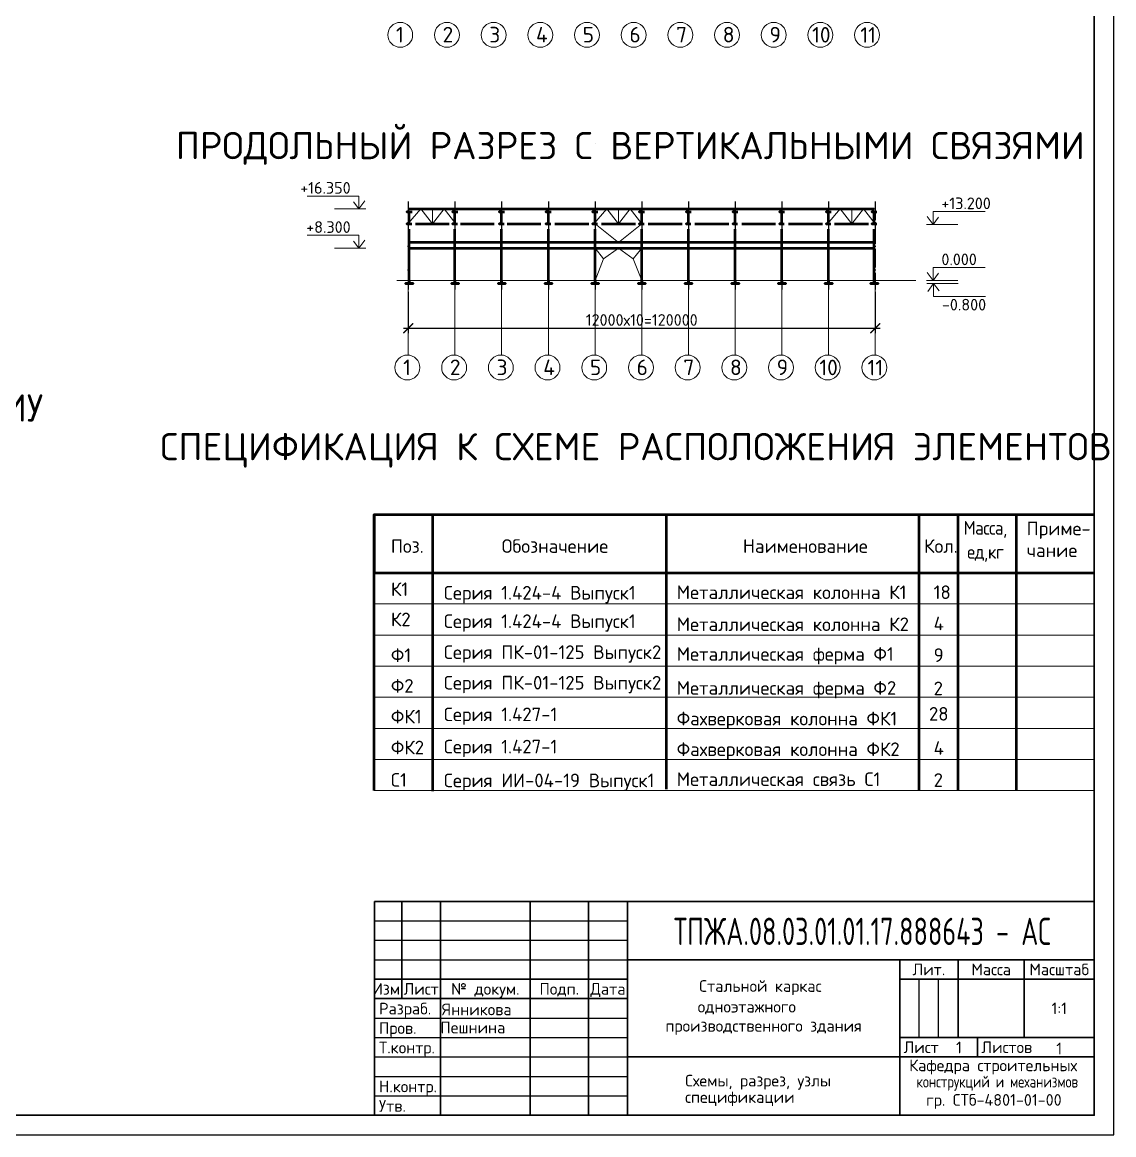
# Model space of a CAD drawing. Header units: millimetres. Extents: x -258606 to -95372, y 16759 to 83244.
# Drawn here: x -125438.9 to -125158.4, y 41751.8 to 42037.8 of the extents above; entities that cross this region are included whole.
import ezdxf
from ezdxf.enums import TextEntityAlignment as Align

# ---------------------------------------------------------------- set-up
doc = ezdxf.new("R2010")
doc.units = ezdxf.units.MM
doc.header["$LTSCALE"] = 0.5
doc.linetypes.add('ACAD_ISO04W100', pattern=[30, 24, -3, 0, -3])
for name, color, linetype, lineweight in [('0.25-STAMP', 10, 'Continuous', 25), ('0.25-TEXT', 10, 'Continuous', 25), ('0.3-STAMP', 7, 'Continuous', 30), ('ТОЛСТЫЕ', 1, 'Continuous', 50), ('ТОНКИЕе', 7, 'Continuous', 5)]:
    doc.layers.add(name, color=color, linetype=linetype, lineweight=lineweight)
doc.layers.add('оси', color=7, linetype='ACAD_ISO04W100')
doc.layers.add('размеры', color=7, linetype='Continuous')
doc.styles.add('Наклонный', font='isocpeur.ttf', dxfattribs={"height": 3.5})
doc.styles.add('Наклонный 5', font='isocpeur.ttf', dxfattribs={"oblique": 15, "height": 7})
doc.styles.add('Наклонный узкий', font='isocpeur.ttf', dxfattribs={"width": 0.8, "oblique": 15})
doc.styles.add('прямой 7', font='isocpeur.ttf', dxfattribs={"width": 0.7, "height": 7})
doc.styles.add('Текст 3', font='isocpeur.ttf', dxfattribs={"height": 3})
doc.dimstyles.new('СТРОИТЕЛЬНЫЙ', dxfattribs={"dimtxt": 3.5, "dimasz": 2.5, "dimexe": 1.25, "dimexo": 0.625, "dimtad": 1, "dimdec": 0, "dimlfac": 100, "dimdsep": 46, "dimtxsty": 'Наклонный', "dimblk1": 'ARCHTICK', "dimblk2": 'ARCHTICK', "dimsah": 1, "dimcen": 0, "dimdle": 1.25, "dimadec": 0, "dimazin": 0, "dimtfac": 0.75, "dimtdec": 0, "dimtmove": 0, "dimatfit": 3, "dimldrblk": 'ARCHTICK', "dimfxl": 1, "dimtolj": 1, "dimtzin": 0, "dimarcsym": 0})

# ---------------------------------------------------------------- blocks, each defined once
blk = doc.blocks.new('_ArchTick')
at = {"color": 0, "linetype": 'ByBlock', "const_width": 0.15}
blk.add_lwpolyline([(-0.5, -0.5), (0.5, 0.5)], dxfattribs=at)
blk = doc.blocks.new('*D674')
at = {"layer": 'Defpoints', "color": 0, "transparency": 16777216}
for p in [(-125339.67, 41969.17), (-125219.67, 41969.17), (-125219.67, 41959.18)]:
    blk.add_point(p, dxfattribs=at)
at = {"layer": 'размеры', "color": 0, "lineweight": -2, "transparency": 16777216}
for p, q in [((-125339.67, 41968.54), (-125339.67, 41957.93)), ((-125219.67, 41968.54), (-125219.67, 41957.93)), ((-125340.92, 41959.18), (-125218.42, 41959.18))]:
    blk.add_line(p, q, dxfattribs=at)
at = {"layer": 'размеры', "color": 0, "lineweight": -2, "transparency": 16777216, "xscale": 2.5, "yscale": 2.5, "zscale": 2.5, "rotation": 180}
blk.add_blockref('_ArchTick', (-125339.67, 41959.18), dxfattribs=at)
at = {"layer": 'размеры', "color": 0, "lineweight": -2, "transparency": 16777216, "xscale": 2.5, "yscale": 2.5, "zscale": 2.5}
blk.add_blockref('_ArchTick', (-125219.67, 41959.18), dxfattribs=at)
at = {"layer": 'размеры', "color": 0, "lineweight": 0, "transparency": 16777216, "insert": (-125279.67, 41961.3), "char_height": 3, "attachment_point": 5, "style": 'Наклонный'}
blk.add_mtext('\\A1;12000х10=120000', dxfattribs=at)

msp = doc.modelspace()

# ---------------------------------------------------------------- linework, layer by layer
at = {"layer": '0.25-STAMP', "color": 0}
for p, q in [((-125348.35286, 41806.83862), (-125283.35286, 41806.83862)), ((-125348.35286, 41801.83862), (-125283.35286, 41801.83862)), ((-125348.35286, 41796.83862), (-125283.35286, 41796.83862)), ((-125208.35286, 41776.83862), (-125208.35286, 41791.83862)), ((-125203.35286, 41776.83862), (-125203.35286, 41791.83862)), ((-125348.35286, 41781.83862), (-125283.35286, 41781.83862)), ((-125348.35286, 41776.83862), (-125283.35286, 41776.83862)), ((-125348.35286, 41771.83862), (-125283.35286, 41771.83862)), ((-125348.35286, 41766.83862), (-125283.35286, 41766.83862)), ((-125348.35286, 41761.83862), (-125283.35286, 41761.83862))]:
    msp.add_line(p, q, dxfattribs=at)
msp.add_lwpolyline([(-125999.35286, 41751.8386), (-125158.35286, 41751.8386), (-125158.35286, 42345.8386), (-125999.35286, 42345.8386), (-125999.35286, 41751.8386)], dxfattribs=at)
at = {"layer": '0.3-STAMP', "color": 0}
for p, q in [((-125348.35286, 41811.83862), (-125163.35286, 41811.83862)), ((-125348.35286, 41756.83862), (-125348.35286, 41811.83862)), ((-125341.35286, 41786.83862), (-125341.35286, 41811.83862)), ((-125331.35286, 41756.83862), (-125331.35286, 41811.83862)), ((-125308.35286, 41756.83862), (-125308.35286, 41811.83862)), ((-125293.35286, 41756.83862), (-125293.35286, 41811.83862)), ((-125283.35286, 41756.83862), (-125283.35286, 41811.83862)), ((-125163.35286, 41756.83862), (-125163.35286, 41811.83862)), ((-125283.35286, 41796.83862), (-125163.35286, 41796.83862)), ((-125213.35286, 41756.83862), (-125213.35286, 41796.83862)), ((-125198.35286, 41776.83862), (-125198.35286, 41796.83862)), ((-125181.35286, 41776.83862), (-125181.35286, 41796.83862)), ((-125348.35286, 41791.83862), (-125283.35286, 41791.83862)), ((-125213.35286, 41791.83862), (-125163.35286, 41791.83862)), ((-125348.35286, 41786.83862), (-125283.35286, 41786.83862)), ((-125213.35286, 41776.83862), (-125163.35286, 41776.83862)), ((-125193.35286, 41771.83862), (-125193.35286, 41776.83862)), ((-125283.35286, 41771.83862), (-125163.35286, 41771.83862)), ((-125348.35286, 41756.83862), (-125163.35286, 41756.83862))]:
    msp.add_line(p, q, dxfattribs=at)
msp.add_lwpolyline([(-125979.35286, 41756.8386), (-125163.35286, 41756.8386), (-125163.35286, 42340.8386), (-125979.35286, 42340.8386), (-125979.35286, 41756.8386)], dxfattribs=at)
at = {"layer": 'оси', "color": 0, "ltscale": 0.4}
for points in [[(-125339.66772, 42006.58065), (-125339.66772, 42006.58065)], [(-125327.66772, 42006.58065), (-125327.66772, 42006.58065)], [(-125315.66772, 42006.58065), (-125315.66772, 42006.58065)], [(-125303.66772, 42006.58065), (-125303.66772, 42006.58065)], [(-125291.66772, 42006.58065), (-125291.66772, 42006.58065)], [(-125279.66772, 42006.58065), (-125279.66772, 42006.58065)], [(-125267.66772, 42006.58065), (-125267.66772, 42006.58065)], [(-125255.66772, 42006.58065), (-125255.66772, 42006.58065)], [(-125243.66772, 42006.58065), (-125243.66772, 42006.58065)], [(-125231.66772, 42006.58065), (-125231.66772, 42006.58065)], [(-125219.66772, 42006.58065), (-125219.66772, 42006.58065)]]:
    msp.add_lwpolyline(points, close=True, dxfattribs=at)
for points in [[(-125339.66772, 41991.75114), (-125339.66772, 41969.16944)], [(-125327.66772, 41991.75114), (-125327.66772, 41969.16944)], [(-125315.66772, 41991.75114), (-125315.66772, 41969.16944)], [(-125303.66772, 41991.75114), (-125303.66772, 41969.16944)], [(-125291.66772, 41991.75114), (-125291.66772, 41969.16944)], [(-125279.66772, 41991.75114), (-125279.66772, 41969.16944)], [(-125267.66772, 41991.75114), (-125267.66772, 41969.16944)], [(-125255.66772, 41991.75114), (-125255.66772, 41969.16944)], [(-125243.66772, 41991.75114), (-125243.66772, 41969.16944)], [(-125231.66772, 41991.75114), (-125231.66772, 41969.16944)], [(-125219.66772, 41991.75114), (-125219.66772, 41969.16944)]]:
    msp.add_lwpolyline(points, dxfattribs=at)
at = {"layer": 'ТОЛСТЫЕ', "color": 0}
for points in [[(-125339.41772, 41986.00733), (-125339.41772, 41989.10733), (-125340.03722, 41989.10733), (-125338.70245, 41989.10733)], [(-125339.41772, 41989.84068), (-125219.91772, 41989.84068)], [(-125327.66772, 41986.00733), (-125327.66772, 41989.10733), (-125328.28722, 41989.10733), (-125326.95245, 41989.10733)], [(-125315.66772, 41986.00733), (-125315.66772, 41989.10733), (-125316.28722, 41989.10733), (-125314.95245, 41989.10733)], [(-125303.66772, 41986.00733), (-125303.66772, 41989.10733), (-125304.28722, 41989.10733), (-125302.95245, 41989.10733)], [(-125291.66772, 41986.00733), (-125291.66772, 41989.10733), (-125292.28722, 41989.10733), (-125290.95245, 41989.10733)], [(-125279.66772, 41986.00733), (-125279.66772, 41989.10733), (-125280.28722, 41989.10733), (-125278.95245, 41989.10733)], [(-125267.66772, 41986.00733), (-125267.66772, 41989.10733), (-125268.28722, 41989.10733), (-125266.95245, 41989.10733)], [(-125255.66772, 41986.00733), (-125255.66772, 41989.10733), (-125256.28722, 41989.10733), (-125254.95245, 41989.10733)], [(-125243.66772, 41986.00733), (-125243.66772, 41989.10733), (-125244.28722, 41989.10733), (-125242.95245, 41989.10733)], [(-125231.66772, 41986.00733), (-125231.66772, 41989.10733), (-125232.28722, 41989.10733), (-125230.95245, 41989.10733)], [(-125219.91772, 41986.00733), (-125219.91772, 41989.10733), (-125220.53722, 41989.10733), (-125219.20245, 41989.10733)], [(-125339.41772, 41971.45302), (-125339.41772, 41970.65302), (-125340.34811, 41970.65302), (-125338.41361, 41970.65302), (-125339.41772, 41970.65302), (-125339.41772, 41984.65302)], [(-125339.41772, 41986.00733), (-125340.03456, 41986.00733), (-125338.77999, 41986.00733)], [(-125337.84686, 41986.00733), (-125329.16595, 41986.00733)], [(-125327.66772, 41971.45302), (-125327.66772, 41970.65302), (-125328.59811, 41970.65302), (-125326.66361, 41970.65302), (-125327.66772, 41970.65302), (-125327.66772, 41984.65302)], [(-125327.66772, 41986.00733), (-125328.28456, 41986.00733), (-125327.02999, 41986.00733)], [(-125326.26534, 41986.00733), (-125317.58443, 41986.00733)], [(-125315.66772, 41971.45302), (-125315.66772, 41970.65302), (-125316.59811, 41970.65302), (-125314.66361, 41970.65302), (-125315.66772, 41970.65302), (-125315.66772, 41984.65302)], [(-125315.66772, 41986.00733), (-125316.28456, 41986.00733), (-125315.02999, 41986.00733)], [(-125314.25778, 41986.00733), (-125305.57686, 41986.00733)], [(-125303.66772, 41971.45302), (-125303.66772, 41970.65302), (-125304.59811, 41970.65302), (-125302.66361, 41970.65302), (-125303.66772, 41970.65302), (-125303.66772, 41984.65302)], [(-125303.66772, 41986.00733), (-125304.28456, 41986.00733), (-125303.02999, 41986.00733)], [(-125301.97353, 41986.00733), (-125293.29261, 41986.00733)], [(-125291.66772, 41971.45302), (-125291.66772, 41970.65302), (-125292.59811, 41970.65302), (-125290.66361, 41970.65302), (-125291.66772, 41970.65302), (-125291.66772, 41984.65302)], [(-125291.66772, 41986.00733), (-125292.28456, 41986.00733), (-125291.02999, 41986.00733)], [(-125289.98991, 41986.00733), (-125281.30899, 41986.00733)], [(-125279.66772, 41971.45302), (-125279.66772, 41970.65302), (-125280.59811, 41970.65302), (-125278.66361, 41970.65302), (-125279.66772, 41970.65302), (-125279.66772, 41984.65302)], [(-125279.66772, 41986.00733), (-125280.28456, 41986.00733), (-125279.02999, 41986.00733)], [(-125277.98424, 41986.00733), (-125269.30332, 41986.00733)], [(-125267.66772, 41971.45302), (-125267.66772, 41970.65302), (-125268.59811, 41970.65302), (-125266.66361, 41970.65302), (-125267.66772, 41970.65302), (-125267.66772, 41984.65302)], [(-125267.66772, 41986.00733), (-125268.28456, 41986.00733), (-125267.02999, 41986.00733)], [(-125266.00062, 41986.00733), (-125257.3197, 41986.00733)], [(-125255.66772, 41971.45302), (-125255.66772, 41970.65302), (-125256.59811, 41970.65302), (-125254.66361, 41970.65302), (-125255.66772, 41970.65302), (-125255.66772, 41984.65302)], [(-125255.66772, 41986.00733), (-125256.28456, 41986.00733), (-125255.02999, 41986.00733)], [(-125253.93034, 41986.00733), (-125245.24943, 41986.00733)], [(-125243.66772, 41971.45302), (-125243.66772, 41970.65302), (-125244.59811, 41970.65302), (-125242.66361, 41970.65302), (-125243.66772, 41970.65302), (-125243.66772, 41984.65302)], [(-125243.66772, 41986.00733), (-125244.28456, 41986.00733), (-125243.02999, 41986.00733)], [(-125241.91327, 41986.00733), (-125233.23236, 41986.00733)], [(-125231.66772, 41971.45302), (-125231.66772, 41970.65302), (-125232.59811, 41970.65302), (-125230.66361, 41970.65302), (-125231.66772, 41970.65302), (-125231.66772, 41984.65302)], [(-125231.66772, 41986.00733), (-125232.28456, 41986.00733), (-125231.02999, 41986.00733)], [(-125230.08053, 41986.00733), (-125221.39962, 41986.00733)], [(-125219.91772, 41971.45302), (-125219.91772, 41970.65302), (-125220.84811, 41970.65302), (-125218.91361, 41970.65302), (-125219.91772, 41970.65302), (-125219.91772, 41984.65302)], [(-125219.91772, 41986.00733), (-125220.53456, 41986.00733), (-125219.27999, 41986.00733)], [(-125339.41772, 41970.65302), (-125339.41772, 41979.75302), (-125219.91772, 41979.75302), (-125219.91772, 41981.25302), (-125339.41772, 41981.25302)]]:
    msp.add_lwpolyline(points, dxfattribs=at)
at = {"layer": 'ТОНКИЕе', "color": 0}
for points in [[(-125352.33724, 41989.84068), (-125352.33724, 41993.16488), (-125365.69553, 41993.16488)], [(-125352.33724, 41989.84068), (-125353.76588, 41991.67946)], [(-125352.33724, 41989.84068), (-125350.83259, 41991.88875)], [(-125350.61595, 41989.84068), (-125358.65837, 41989.84068)], [(-125339.46692, 41989.84068), (-125336.46692, 41989.84068), (-125339.77533, 41986.00733)], [(-125330.46692, 41989.84068), (-125333.44864, 41986.00733), (-125336.46692, 41989.84068)], [(-125333.44864, 41986.00733), (-125333.44864, 41989.84068)], [(-125327.46692, 41989.84068), (-125330.46692, 41989.84068), (-125327.45646, 41986.00733)], [(-125291.66772, 41989.84068), (-125288.66772, 41989.84068), (-125291.97614, 41986.00733)], [(-125282.66772, 41989.84068), (-125285.64945, 41986.00733), (-125288.66772, 41989.84068)], [(-125285.64945, 41986.00733), (-125285.64945, 41989.84068)], [(-125279.66772, 41989.84068), (-125282.66772, 41989.84068), (-125279.65727, 41986.00733)], [(-125231.64433, 41989.84068), (-125228.64433, 41989.84068), (-125231.95275, 41986.00733)], [(-125222.64433, 41989.84068), (-125225.62606, 41986.00733), (-125228.64433, 41989.84068)], [(-125225.62606, 41986.00733), (-125225.62606, 41989.84068)], [(-125219.64433, 41989.84068), (-125222.64433, 41989.84068), (-125219.63388, 41986.00733)], [(-125204.78715, 41985.86107), (-125206.2918, 41987.90913)], [(-125204.78715, 41985.86107), (-125204.78715, 41989.18526), (-125191.42885, 41989.18526)], [(-125204.78715, 41985.86107), (-125203.35851, 41987.69984)], [(-125291.66772, 41981.25302), (-125285.66772, 41981.25302), (-125279.66772, 41986.01067)], [(-125285.66772, 41981.25302), (-125291.65727, 41986.00733)], [(-125206.50843, 41985.86107), (-125198.46602, 41985.86107)], [(-125352.33724, 41979.75302), (-125352.33724, 41983.07721), (-125365.69553, 41983.07721)], [(-125352.33724, 41979.75302), (-125353.76588, 41981.5918)], [(-125352.33724, 41979.75302), (-125350.83259, 41981.80109)], [(-125350.61595, 41979.75302), (-125358.65837, 41979.75302)], [(-125291.66772, 41979.75302), (-125285.66772, 41979.75302), (-125281.83924, 41976.99285)], [(-125289.49621, 41976.99285), (-125291.66772, 41979.75302)], [(-125279.66772, 41979.75302), (-125285.66772, 41979.75302), (-125289.49621, 41976.99285)], [(-125281.83924, 41976.99285), (-125279.66772, 41979.75302)], [(-125291.66772, 41971.45302), (-125289.49621, 41976.99285)], [(-125279.66772, 41971.45302), (-125281.83924, 41976.99285)], [(-125339.66772, 41973.00835), (-125339.66772, 41959.17567), (-125339.66772, 41952.35335)], [(-125327.66772, 41973.00835), (-125327.66772, 41959.17567), (-125327.66772, 41952.35335)], [(-125315.66772, 41973.00835), (-125315.66772, 41959.17567), (-125315.66772, 41952.35335)], [(-125303.66772, 41973.00835), (-125303.66772, 41959.17567), (-125303.66772, 41952.35335)], [(-125291.66772, 41973.00835), (-125291.66772, 41959.17567), (-125291.66772, 41952.35335)], [(-125279.66772, 41973.00835), (-125279.66772, 41959.17567), (-125279.66772, 41952.35335)], [(-125267.66772, 41973.00835), (-125267.66772, 41959.17567), (-125267.66772, 41952.35335)], [(-125255.66772, 41973.00835), (-125255.66772, 41959.17567), (-125255.66772, 41952.35335)], [(-125243.66772, 41973.00835), (-125243.66772, 41959.17567), (-125243.66772, 41952.35335)], [(-125231.66772, 41973.00835), (-125231.66772, 41959.17567), (-125231.66772, 41952.35335)], [(-125219.66772, 41973.00835), (-125219.66772, 41959.17567), (-125219.66772, 41952.35335)], [(-125204.78715, 41971.45302), (-125206.2918, 41973.50109)], [(-125204.78715, 41971.45302), (-125204.78715, 41974.77721), (-125191.42885, 41974.77721)], [(-125204.78715, 41971.45302), (-125203.35851, 41973.2918)], [(-125342.63092, 41971.45302), (-125209.23433, 41971.45302)], [(-125206.50843, 41971.45302), (-125198.46602, 41971.45302)], [(-125206.36971, 41970.65302), (-125198.32729, 41970.65302)], [(-125204.64843, 41970.65302), (-125206.15308, 41968.60496)], [(-125204.64843, 41970.65302), (-125204.64843, 41967.32883), (-125191.29013, 41967.32883)], [(-125204.64843, 41970.65302), (-125203.21979, 41968.81424)]]:
    msp.add_lwpolyline(points, dxfattribs=at)
at = {"layer": 'ТОНКИЕе', "lineweight": 50}
for points in [[(-125348.42149, 41840.29466), (-125348.42149, 41911.29466), (-125163.35286, 41911.29466)], [(-125348.42149, 41911.29466), (-125333.42149, 41911.29466), (-125333.42149, 41840.14084)], [(-125348.42149, 41911.29466), (-125348.42149, 41896.29466), (-125163.35286, 41896.29466)], [(-125333.42149, 41911.29466), (-125273.42149, 41911.29466), (-125273.42149, 41840.66863)], [(-125273.42149, 41911.29466), (-125208.42149, 41911.29466), (-125208.42149, 41840.29466)], [(-125208.42149, 41911.29466), (-125198.42149, 41911.29466), (-125198.42149, 41840.29466)], [(-125198.42149, 41911.29466), (-125183.42149, 41911.29466), (-125183.42149, 41840.29466)]]:
    msp.add_lwpolyline(points, dxfattribs=at)
at = {"layer": 'ТОНКИЕе'}
for points in [[(-125328.42149, 41911.29466), (-125163.42149, 41911.29466), (-125163.42149, 41828.73477)], [(-125183.42149, 41911.29466), (-125163.42149, 41911.29466)], [(-125348.42149, 41896.29466), (-125348.42149, 41888.29466), (-125163.42149, 41888.29466)], [(-125348.42149, 41888.29466), (-125348.42149, 41880.29466), (-125163.42149, 41880.29466)], [(-125348.42149, 41880.29466), (-125348.42149, 41872.29466), (-125163.42149, 41872.29466)], [(-125348.42149, 41872.29466), (-125348.42149, 41864.29466), (-125163.42149, 41864.29466)], [(-125348.42149, 41864.29466), (-125348.42149, 41856.29466), (-125163.42149, 41856.29466)], [(-125348.42149, 41856.29466), (-125348.42149, 41848.29466), (-125163.42149, 41848.29466)], [(-125348.42149, 41848.29466), (-125348.42149, 41840.29466), (-125163.42149, 41840.29466)]]:
    msp.add_lwpolyline(points, dxfattribs=at)
at = {"layer": 'ТОНКИЕе', "color": 0}
for centre in [(-125341.74284, 42034.59662), (-125329.74284, 42034.59662), (-125317.74284, 42034.59662), (-125305.74284, 42034.59662), (-125293.74284, 42034.59662), (-125281.74284, 42034.59662), (-125269.74284, 42034.59662), (-125257.74284, 42034.59662), (-125245.74284, 42034.59662), (-125233.74284, 42034.59662), (-125221.74284, 42034.59662), (-125339.88084, 41949.07692), (-125327.88084, 41949.07692), (-125315.88084, 41949.07692), (-125303.88084, 41949.07692), (-125291.88084, 41949.07692), (-125279.88084, 41949.07692), (-125267.88084, 41949.07692), (-125255.88084, 41949.07692), (-125243.88084, 41949.07692), (-125231.88084, 41949.07692), (-125219.88084, 41949.07692)]:
    msp.add_circle(centre, 3.2, dxfattribs=at)

# ---------------------------------------------------------------- texts
at = {"layer": '0.25-TEXT', "color": 0}
for s, height, style, width, p in [('ТПЖА.08.03.01.01.17.888643 - АС', 7, 'прямой 7', 0.7, (-125271.46004, 41800.62466)), ('конструкций и механизмов', 3, 'Наклонный узкий', 0.8, (-125209.04, 41763.97797))]:
    msp.add_text(s, height=height, dxfattribs=dict(at, style=style, width=width)).set_placement(p)
at = {"layer": '0.25-TEXT', "color": 0, "style": 'Наклонный'}
for s, p in [('Лит.', (-125205.85286, 41794.33862)), ('Масса', (-125189.85286, 41794.33862)), ('Масштаб', (-125172.35286, 41794.33862)), ('Изм.', (-125344.85286, 41789.33862)), ('Лист', (-125336.35286, 41789.33862)), ('№ докум.', (-125319.85286, 41789.33862)), ('Подп.', (-125300.85286, 41789.33862)), ('Дата', (-125288.35286, 41789.33862)), ('1:1', (-125172.35286, 41784.33862))]:
    msp.add_text(s, height=3, dxfattribs=at).set_placement(p, align=Align.MIDDLE_CENTER)
for s, p in [('Стальной каркас', (-125264.89415, 41788.56863)), ('Разраб.', (-125347.19554, 41782.7596)), ('Янникова', (-125331.00657, 41782.54794)), ('одноэтажного', (-125265.28333, 41783.25817)), ('Пров.', (-125347.19554, 41777.7596)), ('Пешнина', (-125331.40031, 41777.90449)), ('производственного здания', (-125273.58153, 41778.33621)), ('Т.контр.', (-125347.19554, 41772.7596)), ('Лист', (-125212.35286, 41772.83862)), ('1', (-125198.8799, 41772.77999)), ('Листов', (-125192.35286, 41772.83862)), ('1', (-125173.11992, 41772.50636)), ('Кафедра строительных', (-125210.92509, 41768.16949)), ('Схемы, разрез, узлы', (-125268.50699, 41764.24498)), ('Н.контр.', (-125347.19554, 41762.7596)), ('спецификации', (-125268.50699, 41760.02141)), ('гр. СТб-4801-01-00', (-125206.57646, 41759.29461)), ('Утв.', (-125347.19554, 41757.7596))]:
    msp.add_text(s, height=3, dxfattribs=at).set_placement(p)
at = {"layer": 'ТОНКИЕе', "color": 0}
for s, width, gutter_width, insert, char_height, attachment_point, style in [('{\\Q0;1}', 1.8527324, 35, (-125342.83891, 42036.64884), 4, 1, 'Наклонный 5'), ('{\\Q0;2}', 1.8527324, 35, (-125330.83891, 42036.64884), 4, 1, 'Наклонный 5'), ('{\\Q0;3}', 1.8527324, 35, (-125318.83891, 42036.64884), 4, 1, 'Наклонный 5'), ('{\\Q0;4}', 1.8527324, 35, (-125306.83891, 42036.64884), 4, 1, 'Наклонный 5'), ('{\\Q0;5}', 1.8527324, 35, (-125294.83891, 42036.64884), 4, 1, 'Наклонный 5'), ('{\\Q0;6}', 1.8527324, 35, (-125282.83891, 42036.64884), 4, 1, 'Наклонный 5'), ('{\\Q0;7}', 1.8527324, 35, (-125270.83891, 42036.64884), 4, 1, 'Наклонный 5'), ('{\\Q0;8}', 1.8527324, 35, (-125258.83891, 42036.64884), 4, 1, 'Наклонный 5'), ('{\\Q0;9}', 1.8527324, 35, (-125246.83891, 42036.64884), 4, 1, 'Наклонный 5'), ('{\\Q0;10}', 1.8527324, 35, (-125235.87666, 42036.61015), 4, 1, 'Наклонный 5'), ('{\\Q0;11}', 1.8527324, 35, (-125223.48883, 42036.5723), 4, 1, 'Наклонный 5'), ('ПРОДОЛЬНЫЙ РАЗРЕЗ С ВЕРТИКАЛЬНЫМИ СВЯЗЯМИ', 597.424223, 35, (-125399.42496, 42009.62908), 7, 1, 'Текст 3'), ('+16.350', 5.508187, 15, (-125354.47659, 41996.76257), 3, 3, 'Наклонный'), ('+13.200', 5.508187, 15, (-125202.6478, 41992.78296), 3, 1, 'Наклонный'), ('+8.300', 10.6610194, 15, (-125354.47659, 41986.67491), 3, 3, 'Наклонный'), ('0.000', 5.508187, 15, (-125202.6478, 41978.37491), 3, 1, 'Наклонный'), ('-0.800', 5.508187, 15, (-125202.50908, 41963.73113), 3, 7, 'Наклонный'), ('{\\Q0;1}', 1.8527324, 35, (-125340.97691, 41951.12914), 4, 1, 'Наклонный 5'), ('{\\Q0;2}', 1.8527324, 35, (-125328.97691, 41951.12914), 4, 1, 'Наклонный 5'), ('{\\Q0;3}', 1.8527324, 35, (-125316.97691, 41951.12914), 4, 1, 'Наклонный 5'), ('{\\Q0;4}', 1.8527324, 35, (-125304.97691, 41951.12914), 4, 1, 'Наклонный 5'), ('{\\Q0;5}', 1.8527324, 35, (-125292.97691, 41951.12914), 4, 1, 'Наклонный 5'), ('{\\Q0;6}', 1.8527324, 35, (-125280.97691, 41951.12914), 4, 1, 'Наклонный 5'), ('{\\Q0;7}', 1.8527324, 35, (-125268.97691, 41951.12914), 4, 1, 'Наклонный 5'), ('{\\Q0;8}', 1.8527324, 35, (-125256.97691, 41951.12914), 4, 1, 'Наклонный 5'), ('{\\Q0;9}', 1.8527324, 35, (-125244.97691, 41951.12914), 4, 1, 'Наклонный 5'), ('{\\Q0;10}', 1.8527324, 35, (-125234.01466, 41951.09045), 4, 1, 'Наклонный 5'), ('{\\Q0;11}', 1.8527324, 35, (-125221.62683, 41951.0526), 4, 1, 'Наклонный 5'), ('СПЕЦИФИКАЦИЯ МЕТАЛЛА НА КОЛОННУ И ФЕРМУ', 597.424223, 35, (-125656.60823, 41942.17748), 7, 1, 'Текст 3'), ('СПЕЦИФИКАЦИЯ К СХЕМЕ РАСПОЛОЖЕНИЯ ЭЛЕМЕНТОВ', 597.424223, 35, (-125403.4399, 41932.23464), 7, 1, 'Текст 3')]:
    msp.add_mtext_dynamic_manual_height_columns(s, width=width, gutter_width=gutter_width, heights=[0], dxfattribs=dict(at, insert=insert, char_height=char_height, attachment_point=attachment_point, style=style))
at = {"layer": 'ТОНКИЕе', "char_height": 3.5, "attachment_point": 1, "style": 'Наклонный'}
for s, width, insert in [('{\\W0.9;\\T0.95;Масса,} ', 18.9151287, (-125196.93134, 41909.59934)), ('Приме-', 11.4370987, (-125180.73363, 41909.45294)), ('Поз.', 11.4370987, (-125344.13824, 41904.92295)), ('Обозначение', 11.4370987, (-125315.64373, 41904.92295)), ('Наименование', 11.4370987, (-125253.6695, 41904.92295)), ('Кол.', 11.4370987, (-125207.0922, 41904.92295)), ('{\\W0.9;\\T0.95;ед,кг} ', 18.9151287, (-125196.03364, 41903.42754)), ('чание', 11.4370987, (-125180.73363, 41903.84845)), ('К1', 11.4370987, (-125344.13824, 41893.83998)), ('Серия 1.424-4 Выпуск1', 59.6144472, (-125330.531, 41892.9206)), ('Металлическая колонна К1', 64.1150993, (-125270.68054, 41893.0494)), ('18', 11.4370987, (-125204.64044, 41893.05864)), ('К2', 11.4370987, (-125344.13824, 41886.06523)), ('Серия 1.424-4 Выпуск1', 59.6144472, (-125330.531, 41885.61643)), ('Металлическая колонна К2', 64.1150993, (-125270.68054, 41884.82376)), ('4', 11.4370987, (-125204.64044, 41885.02245)), ('Ф1', 11.4370987, (-125344.13824, 41876.85868)), ('Серия ПК-01-125 Выпуск2', 59.6144472, (-125330.531, 41877.65152)), ('Металлическая ферма Ф1', 64.1150993, (-125270.68054, 41877.17745)), ('9', 11.4370987, (-125204.64044, 41876.89336)), ('Ф2', 11.4370987, (-125344.13824, 41868.97098)), ('Серия ПК-01-125 Выпуск2', 59.6144472, (-125330.531, 41869.79398)), ('Металлическая ферма Ф2', 64.1150993, (-125270.68054, 41868.45473)), ('2', 11.4370987, (-125204.64044, 41868.34144)), ('Серия 1.427-1', 59.6144472, (-125330.531, 41861.66123)), ('28', 11.4370987, (-125205.84143, 41861.79334)), ('ФК1', 11.4370987, (-125344.13824, 41861.08328)), ('Фахверковая колонна ФК1', 64.1150993, (-125270.68054, 41860.57662)), ('ФК2', 11.4370987, (-125344.13824, 41853.14086)), ('Серия 1.427-1', 59.6144472, (-125330.531, 41853.37005)), ('Фахверковая колонна ФК2', 64.1150993, (-125270.68054, 41852.69869)), ('4', 11.4370987, (-125204.64044, 41853.01555)), ('С1', 11.4370987, (-125344.13824, 41844.8075)), ('Серия ИИ-04-19 Выпуск1', 59.6144472, (-125330.531, 41844.68393)), ('Металлическая связь С1', 64.1150993, (-125270.68054, 41844.99434)), ('2', 11.4370987, (-125204.64044, 41844.77805))]:
    msp.add_mtext_dynamic_manual_height_columns(s, width=width, gutter_width=17.5, heights=[0], dxfattribs=dict(at, insert=insert))

# ---------------------------------------------------------------- dimensions: what is measured, and where the dimension line sits
at = {"layer": 'размеры', "color": 0, "lineweight": 0}
dim = msp.add_linear_dim(base=(-125219.66772, 41959.17567), p1=(-125339.66772, 41969.16944), p2=(-125219.66772, 41969.16944), text='12000х10=120000', dimstyle='СТРОИТЕЛЬНЫЙ', dxfattribs=at)
dim.commit()
dim.dimension.update_dxf_attribs({"geometry": '*D674', "text_midpoint": (-125279.66772, 41959.17567), "dimtype": 160})

doc.saveas('drawing.dxf')
